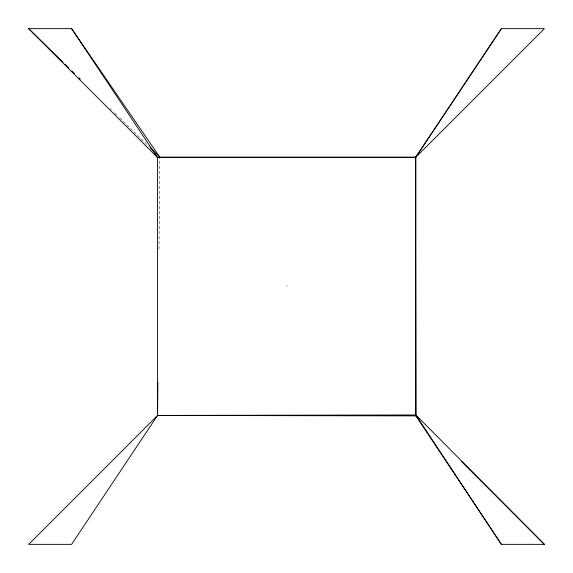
<?xml version="1.0" encoding="UTF-8"?>
<svg xmlns="http://www.w3.org/2000/svg" width="573" height="573" viewBox="0 0 573 573"><rect width="100%" height="100%" fill="white"/><g stroke="black" fill="none" stroke-linecap="round" stroke-linejoin="round"><path stroke-width="0.43" stroke-dasharray="2.87 2.15" d="M159.008 249.183L159.788 158.026M286.5 286.5L287.395 285.605M110.138 108.483L111.413 109.73M114.6 112.845L117.143 115.345M119.693 117.837L149.61 147.154"/><path stroke-width="0.86" d="M157.862 382.356L157.575 415.425L71.625 544.35L28.65 544.35L157.575 415.425L415.869 414.981L544.35 544.35L501.375 544.35L415.869 415.869L415.869 157.131L501.375 28.65L544.35 28.65L415.425 157.575L157.575 157.575L28.65 28.65L71.625 28.65L159.795 157.131L415.869 157.131M501.375 28.65L415.425 157.575L415.869 414.981L501.375 544.35M71.625 28.65L157.575 157.575L159.795 157.131L150.248 147.777M28.65 28.65L63.03 62.328M64.935 64.197L68.76 67.943M71.94 71.059L74.49 73.559M78.945 77.921L80.22 79.167M419.035 419.035L415.869 415.869L157.575 415.425L157.575 157.575M461.437 461.437L544.35 544.35"/></g></svg>
